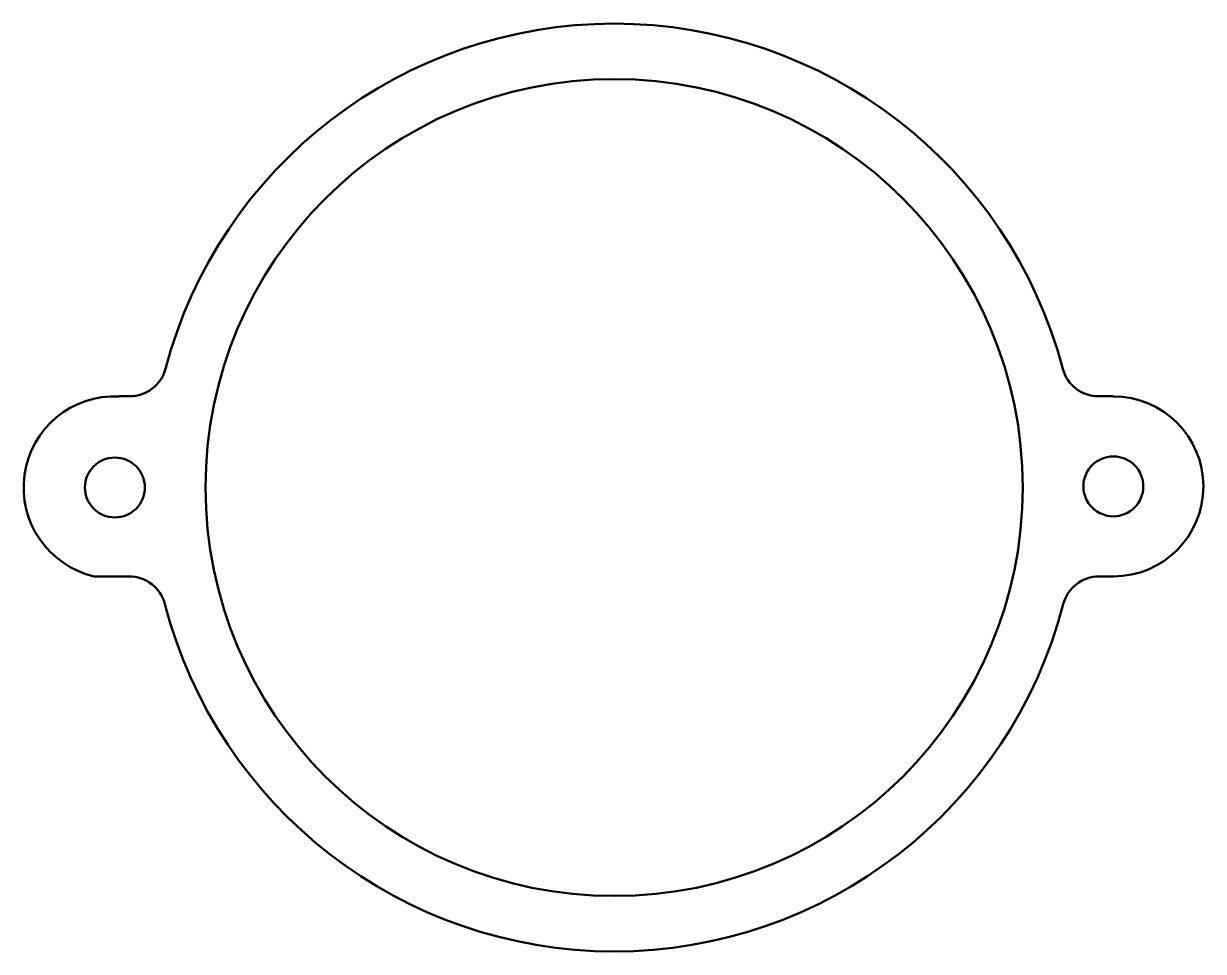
# Model space of a CAD drawing. Header units: millimetres. Extents: x -3.8 to 60, y -20.3 to 29.9.
import ezdxf

# ---------------------------------------------------------------- set-up
doc = ezdxf.new("R2010")
doc.units = ezdxf.units.MM
doc.linetypes.add('Plná', pattern=[0])
doc.layers.add('IV_INTERIOR_PROFILES', color=7, linetype='Plná', lineweight=50)
doc.layers.add('IV_OUTER_PROFILE', color=7, linetype='Plná', lineweight=50)

msp = doc.modelspace()

# ---------------------------------------------------------------- linework, layer by layer
at = {"layer": 'IV_INTERIOR_PROFILES'}
for centre, radius in [((28.116, 4.81), 22.1), ((1.116, 4.81), 1.621), ((55.116, 4.871), 1.621)]:
    msp.add_circle(centre, radius, dxfattribs=at)
at = {"layer": 'IV_OUTER_PROFILE'}
for p, q in [((1.917, 9.743), (1.355, 9.743)), ((55.116, 9.743), (54.314, 9.743)), ((0, 0), (1.885, 0)), ((54.346, 0), (55.116, 0))]:
    msp.add_line(p, q, dxfattribs=at)
for centre, radius, start, end in [((28.116, 4.81), 25.1, 14.82122, 165.17878), ((1.917, 11.743), 2, 270, 345.17878), ((54.314, 11.743), 2, 194.82122, 270), ((1.116, 4.81), 4.938, 87.22202, 256.94341), ((55.116, 4.871), 4.871, 270, 90), ((1.885, -2), 2, 14.55488, 90), ((54.346, -2), 2, 90, 165.44512), ((28.116, 4.81), 25.1, 194.55488, 345.44512)]:
    msp.add_arc(centre, radius, start, end, dxfattribs=at)

doc.saveas('drawing.dxf')
